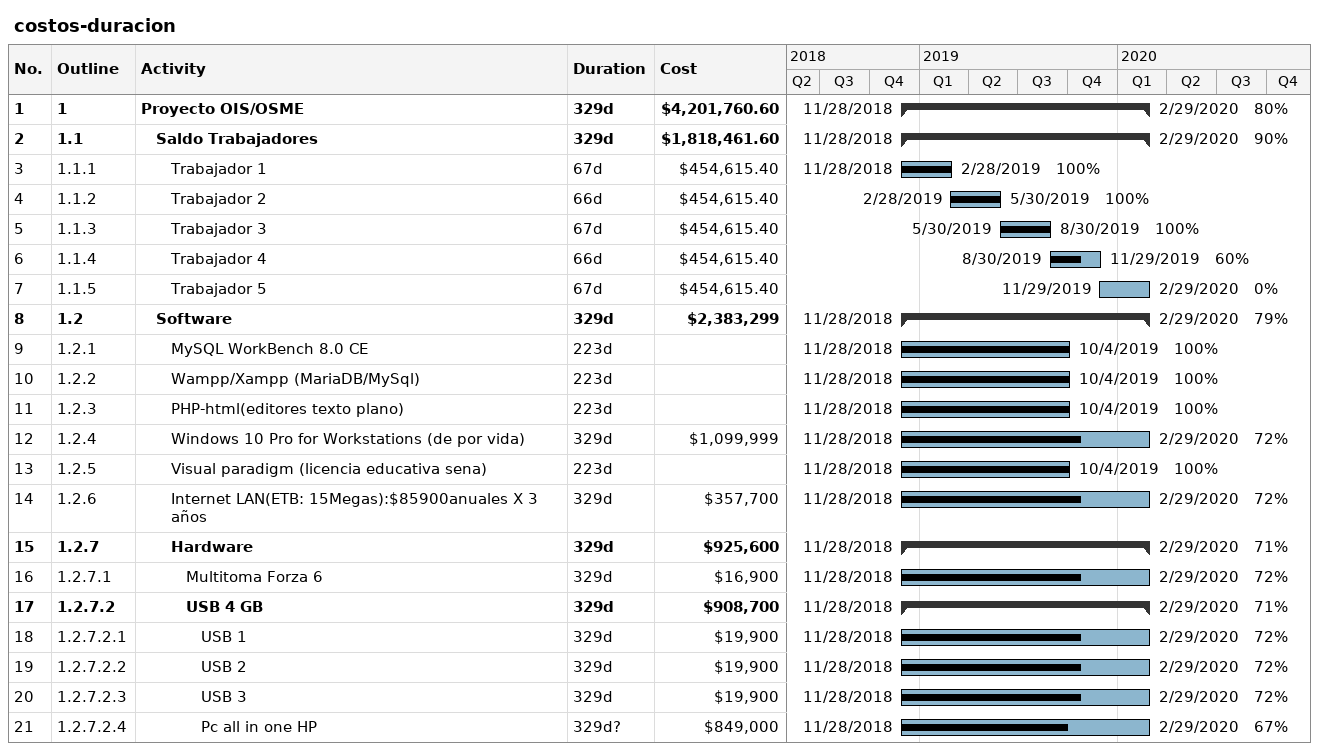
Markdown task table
costos-duracion

| ID | WBS | Task | Duration | Start | Finish | % complete | Cost ($) |
|---|---|---|---|---|---|---|---|
| 1 | 1 | **Proyecto OIS/OSME** | 329d | 2018-11-28 | 2020-02-29 | 80 | 4201760.60 |
| 2 | 1.1 | **Saldo Trabajadores** | 329d | 2018-11-28 | 2020-02-29 | 90 | 1818461.60 |
| 3 | 1.1.1 | Trabajador 1 | 67d | 2018-11-28 | 2019-02-28 | 100 | 454615.40 |
| 4 | 1.1.2 | Trabajador 2 | 66d | 2019-02-28 | 2019-05-30 | 100 | 454615.40 |
| 5 | 1.1.3 | Trabajador 3 | 67d | 2019-05-30 | 2019-08-30 | 100 | 454615.40 |
| 6 | 1.1.4 | Trabajador 4 | 66d | 2019-08-30 | 2019-11-29 | 60 | 454615.40 |
| 7 | 1.1.5 | Trabajador 5 | 67d | 2019-11-29 | 2020-02-29 | 0 | 454615.40 |
| 8 | 1.2 | **Software** | 329d | 2018-11-28 | 2020-02-29 | 79 | 2383299 |
| 9 | 1.2.1 | MySQL WorkBench 8.0 CE | 223d | 2018-11-28 | 2019-10-04 | 100 |  |
| 10 | 1.2.2 | Wampp/Xampp (MariaDB/MySql) | 223d | 2018-11-28 | 2019-10-04 | 100 |  |
| 11 | 1.2.3 | PHP-html(editores texto plano) | 223d | 2018-11-28 | 2019-10-04 | 100 |  |
| 12 | 1.2.4 | Windows 10 Pro for Workstations (de por vida) | 329d | 2018-11-28 | 2020-02-29 | 72 | 1099999 |
| 13 | 1.2.5 | Visual paradigm (licencia educativa sena) | 223d | 2018-11-28 | 2019-10-04 | 100 |  |
| 14 | 1.2.6 | Internet LAN(ETB: 15Megas):$85900anuales X 3 años | 329d | 2018-11-28 | 2020-02-29 | 72 | 357700 |
| 15 | 1.2.7 | **Hardware** | 329d | 2018-11-28 | 2020-02-29 | 71 | 925600 |
| 16 | 1.2.7.1 | Multitoma Forza 6 | 329d | 2018-11-28 | 2020-02-29 | 72 | 16900 |
| 17 | 1.2.7.2 | **USB 4 GB** | 329d | 2018-11-28 | 2020-02-29 | 71 | 908700 |
| 18 | 1.2.7.2.1 | USB 1 | 329d | 2018-11-28 | 2020-02-29 | 72 | 19900 |
| 19 | 1.2.7.2.2 | USB 2 | 329d | 2018-11-28 | 2020-02-29 | 72 | 19900 |
| 20 | 1.2.7.2.3 | USB 3 | 329d | 2018-11-28 | 2020-02-29 | 72 | 19900 |
| 21 | 1.2.7.2.4 | Pc all in one HP | 329d? | 2018-11-28 | 2020-02-29 | 67 | 849000 |
